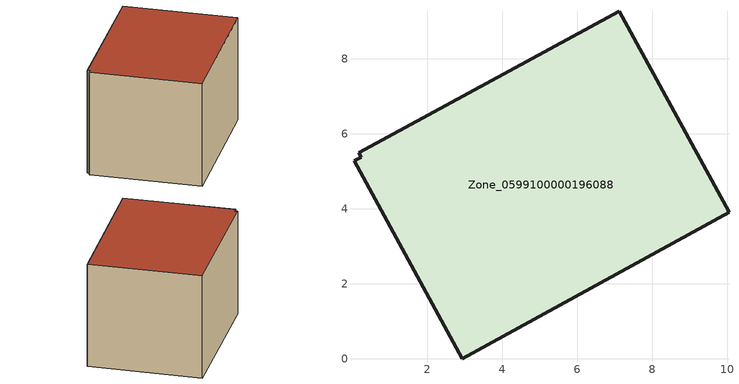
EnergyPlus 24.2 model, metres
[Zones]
Zone_0599100000196088
 floor ground (C_G): 10.05,3.91 2.94,0 0.06,5.27 0.24,5.37 0.18,5.49 7.13,9.26 z0
 wall outside (C_F): 10.05,3.91 7.13,9.26 0.18,5.49 0.24,5.37 0.06,5.27 2.94,0 10.05,3.91 z0:5.86
 roof outside (C_R): 2.94,0 10.05,3.91 7.13,9.26 0.18,5.49 0.24,5.37 0.06,5.27 z5.86
[BUILDING]
Pand.0599100000196088: North Axis=0; Terrain=City; Loads Convergence Tolerance Value=0.04; Temperature Convergence Tolerance Value=0.4; Solar Distribution=FullExterior; Maximum Number of Warmup Days=25; Minimum Number of Warmup Days=1
[Site:Location]
Rotterdam.The.Hague.AP_ZH_NLD Design_Conditions: Latitude=51.96; Longitude=4.45; Time Zone=1; Elevation=-4.5
[SITE:GROUNDTEMPERATURE:BUILDINGSURFACE]
18, 18, 18, 18, 18, 18, 18, 18, 18, 18, 18, 18
[MATERIAL] Thermal Absorptance=0.9; Solar Absorptance=0.7; Visible Absorptance=0.7
Name | Roughness | Thickness | Conductivity | Density | Specific Heat
G.TI.1946-1964 | MediumSmooth | 0.15 | 1 | 540 | 1210
F.TI.1946-1964 | Rough | 0.3 | 0.857143 | 1920 | 840
R.TI.1946-1964 | MediumRough | 0.2 | 0.277778 | 1500 | 1000
[CONSTRUCTION]
C_G: G.TI.1946-1964
C_F: F.TI.1946-1964
C_R: R.TI.1946-1964
[ZONE]
Zone_0599100000196088: Type=1; Multiplier=1; Ceiling Height=Autocalculate; Volume=Autocalculate; Floor Area=autocalculate; Part of Total Floor Area=Yes
[ZONEINFILTRATION:DESIGNFLOWRATE]
Infil_Zone_0599100000196088: Zone or ZoneList or Space or SpaceList=Zone_0599100000196088; Schedule=AlwaysOn; Design Flow Rate Calculation Method=Flow/Area; Flow Rate per Floor Area=0.003; Constant Term Coefficient=1; Temperature Term Coefficient=0; Velocity Term Coefficient=0; Velocity Squared Term Coefficient=0
[HVACTEMPLATE:ZONE:IDEALLOADSAIRSYSTEM]
Zone_0599100000196088: Maximum Heating Supply Air Temperature=50; Minimum Cooling Supply Air Temperature=13; Maximum Heating Supply Air Humidity Ratio=0.0156; Minimum Cooling Supply Air Humidity Ratio=0.0077; Heating Limit=NoLimit; Cooling Limit=NoLimit; Dehumidification Control Type=ConstantSensibleHeatRatio; Cooling Sensible Heat Ratio=0.7; Dehumidification Setpoint=60; Humidification Control Type=None; Humidification Setpoint=30; Outdoor Air Method=None; Outdoor Air Flow Rate per Person=0.00944; Outdoor Air Flow Rate per Zone Floor Area=0; Outdoor Air Flow Rate per Zone=0; Demand Controlled Ventilation Type=None; Outdoor Air Economizer Type=NoEconomizer; Heat Recovery Type=None; Sensible Heat Recovery Effectiveness=0.7; Latent Heat Recovery Effectiveness=0.65
[ZONECONTROL:THERMOSTAT]
ThermostatControl_Zone_0599100000196088: Zone or ZoneList=Zone_0599100000196088; Control Type Schedule=DualSetpointControlType; Control 1=Thermostat_Zone_0599100000196088; Temperature Difference Between Cutout And Setpoint=0
[THERMOSTATSETPOINT:DUALSETPOINT]
Thermostat_Zone_0599100000196088: Heating Setpoint Temperature Schedule=HeatingSetpoint_Zone_0599100000196088; Cooling Setpoint Temperature Schedule=CoolingSetpoint_Zone_0599100000196088
[SCHEDULE:COMPACT]
HeatingSetpoint_Zone_0599100000196088: Through: 12/31, For: AllDays, Until: 24:00, 21
CoolingSetpoint_Zone_0599100000196088: Through: 12/31, For: AllDays, Until: 24:00, 24
DualSetpointControlType: Through: 12/31, For: AllDays, Until: 24:00, 4
AlwaysOn: Through: 12/31, For: AllDays, Until: 24:00, 1
